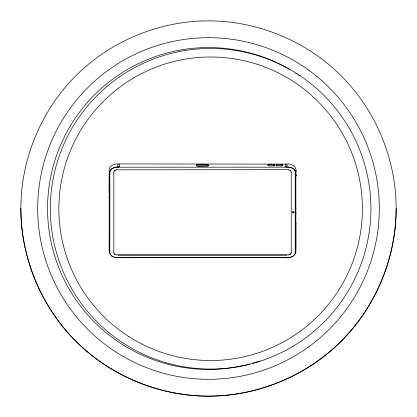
<?xml version="1.0" encoding="UTF-8"?>
<svg xmlns="http://www.w3.org/2000/svg" width="417" height="417" viewBox="0 0 417 417"><rect width="100%" height="100%" fill="white"/><g stroke="black" fill="none" stroke-linecap="round" stroke-linejoin="round"><path stroke-width="0.63" d="M109.212 250.226L109.468 195.907M109.207 192.346L109.207 176.86M119.226 166.44C118.345 168.911 117.182 165.054 118.016 163.949M119.226 257.847L118.027 257.711M119.226 166.79L119.226 163.917L285.838 164.136M285.838 257.711L287.037 257.842M285.838 166.607L285.838 164.001M287.037 166.659L287.037 164.136M295.22 252.754L295.22 171.913M295.856 225.665C294.855 227.098 296.868 222.464 295.434 222.329M295.726 224.899L295.424 225.222L295.856 224.899M295.517 236.47L295.517 244.753L295.517 244.357M295.517 236.376L295.517 229.272L295.517 229.725M295.773 208.437L295.773 208.198M295.856 250.044L295.856 171.674M295.856 169.234L295.856 176.047M109.859 198.695L109.848 252.926M109.848 172.112L109.859 171.768M285.838 166.44C285.254 167.222 287.292 167.425 287.037 166.633M20.85 208.5C20.866 159.278 41.017 110.625 75.811 75.811C110.625 41.017 159.278 20.866 208.5 20.85C257.722 20.866 306.375 41.017 341.189 75.811C375.983 110.625 396.134 159.278 396.15 208.5C396.134 257.722 375.983 306.375 341.189 341.189C306.375 375.983 257.722 396.134 208.5 396.15C159.278 396.134 110.625 375.983 75.811 341.189C41.017 306.375 20.866 257.722 20.85 208.5C20.871 257.722 41.017 306.37 75.816 341.184C110.63 375.983 159.278 396.134 208.5 396.145C257.722 396.134 306.37 375.983 341.184 341.184C375.983 306.37 396.134 257.722 396.145 208.5M208.255 165.502L207.551 165.956L197.283 165.95C196.553 166.341 196.204 164.741 196.365 165.398M208.281 165.382L208.208 165.81M295.205 253.046L295.22 252.702M109.207 196.98L109.468 196.673M268.736 164.553L268.194 164.71L268.032 165.398M268.105 165.398L268.611 165.841L274 165.841L274.537 165.559L274.433 164.725M113.836 172.445L113.956 171.58M291.228 252.301L291.108 253.171M295.158 253.4L295.205 252.999M109.452 196.016C108.561 196.438 110.114 199.826 109.207 198.56M109.207 199.326C110.13 200.561 108.556 197.272 109.452 196.782M109.859 171.82L110.26 170.47M293.891 212.613C293.688 213.509 293.735 211.273 293.891 212.065M274.553 165.346L273.886 165.674L274.516 165.398M276.101 165.049L276.19 164.783L276.08 165.398M282.622 165.262L281.928 165.846L276.664 165.841L276.153 165.398M196.376 165.075L197.283 164.496L207.551 164.512L208.281 165.075M276.127 164.903L276.789 164.553M109.9 171.533L109.979 171.194M109.275 168.729C110.114 165.32 114.07 164.027 117.213 163.897M296.075 175.995L296.133 175.995M294.647 254.625L295.158 253.348M268.048 165.049L268.736 164.684L274.495 164.903M296.112 175.291L296.075 175.567L296.112 175.203M296.112 171.178L296.075 170.808L296.112 171.09M295.043 253.765L294.037 255.381M113.956 171.595L114.592 170.595M291.108 253.15L290.472 254.156M110.26 170.522L110.609 169.917M268.136 164.783L268.048 165.007M110.432 170.219L111.402 169.088M292.671 211.966L293.12 211.836L292.604 212.055A0.798 0.511 0 0 0 292.604 212.706L292.833 212.826A0.798 0.511 0 0 0 293.604 212.826L293.688 212.753M282.528 165.46L281.934 165.674L282.476 165.518M294.35 254.99L293.271 256.038M114.321 170.902L114.925 170.345M295.856 213.931C295.731 214.901 295.908 213.165 295.773 213.931M196.511 164.95L197.283 164.694M111.11 169.406L112.074 168.583M268.188 164.725L268.736 164.564M276.236 164.725L276.56 164.585M276.221 164.845L282.544 164.903M290.138 254.406L290.472 254.135M111.735 168.875L113.33 167.926L115.639 167.274A8.564 5.473 0 0 1 116.666 167.149L118.001 167.118M293.271 255.991L292.364 256.596M208.062 165.976L196.954 166.122M292.823 256.283L291.9 256.82M114.925 170.36L115.77 169.954M288.778 254.928L290.138 254.386M112.465 168.4L114.19 167.67M296.075 170.48L296.133 170.381M291.9 256.768L290.508 257.31M289.294 254.777L289.747 254.599M291.076 257.086L291.499 256.935M115.77 169.974L116.286 169.823M114.576 167.556L115.639 167.326A8.564 5.473 0 0 1 116.666 167.201L287.725 167.175M290.008 257.435L290.508 257.263M289.424 257.544L290.008 257.383M116.286 169.839L286.875 169.667L289.294 169.974M288.778 254.907L116.286 254.907M289.424 257.492L288.116 257.685M288.59 257.602L289.012 257.555M295.856 207.984L295.856 208.609M293.688 211.93L293.604 211.935A0.798 0.511 0 0 0 292.833 211.935M292.75 212.795L292.671 212.712M273.88 164.564L274.11 164.569M281.934 164.564L282.163 164.569M288.116 257.633L287.037 257.742M285.838 164.037L287.037 164.053M118.188 255.084L286.875 255.084M285.838 257.654L117.146 257.649A8.507 5.437 0 0 1 115.801 257.518L114.545 257.258M287.579 257.649L117.146 257.701A8.507 5.437 0 0 1 115.801 257.57L113.226 256.794M287.735 163.923C290.941 163.97 295.106 165.346 295.82 168.895M287.725 167.123L288.303 167.191M295.856 213.671L295.856 214.307M207.374 164.694L207.963 164.809M295.497 222.996L295.856 223.314M295.434 223.095L295.726 223.319M288.303 167.139L289.419 167.321M288.835 167.191L289.945 167.42M289.945 167.368L290.498 167.556M295.601 222.245L295.856 222.553M288.778 169.823L290.472 170.61M116.286 254.928L114.925 254.386M290.498 167.504L290.988 167.707M290.988 167.655L291.493 167.884M113.539 256.976L112.543 256.455M291.493 167.832L291.952 168.077M291.952 168.025L293.083 168.708M282.476 164.71L282.622 165.007M292.385 168.239L293.438 168.948M112.209 256.262L112.543 256.507M112.209 256.314L111.172 255.48M290.138 170.345L291.108 171.595M114.592 254.135L114.925 254.406M111.516 255.824L111.834 256.069M293.438 168.895L294.037 169.49M111.172 255.527L110.541 254.761M114.592 254.156L113.956 253.15M294.037 169.438L294.496 170.027M294.313 169.735L294.803 170.501M110.541 254.813L110.323 254.422A7.777 4.968 0 0 1 109.895 253.27M282.533 164.783L282.617 165.049M294.657 170.219L294.934 170.777M294.934 170.725L295.127 171.356M282.575 164.851L282.637 165.299M291.108 171.58L291.228 172.445M113.956 253.171L113.836 252.301M295.127 171.304L295.22 171.966M109.848 252.874L109.895 253.317A7.777 4.968 0 0 0 110.323 254.474M208.281 165.064L208.292 165.398M119.226 164.136L118.016 164.001M295.22 225.17L295.22 225.936M118.016 167.029L118.016 166.44M109.848 172.059L109.859 198.742M295.856 225.712L295.856 252.483M295.517 229.845L295.517 230.643M295.517 230.763L295.517 232.457M295.517 232.577L295.517 233.358M295.517 233.478L295.517 234.271M295.517 234.39L295.517 235.913M295.517 236.204L295.517 236.986M295.517 237.106L295.517 237.726M295.517 238.024L295.517 238.628M295.517 238.863L295.517 239.54M295.517 239.838L295.517 240.619M295.517 240.739L295.517 241.521M295.517 241.641L295.517 242.428M295.517 242.543L295.517 243.34M295.517 243.46L295.517 244.237M295.424 225.123L295.424 225.988M291.228 172.429L291.228 252.321M113.836 172.429L113.836 252.321M109.64 198.784L109.624 199.649M109.431 177.251L109.431 176.855L109.431 192.341L109.431 191.95M109.431 177.371L109.431 178.163M109.431 178.283L109.431 179.07M109.431 179.247L109.431 179.977M109.431 180.16L109.431 180.884M109.431 181.067L109.431 181.791M109.431 181.968L109.431 182.693M109.431 182.875L109.431 183.605M109.431 183.782L109.431 184.512M109.431 184.632L109.431 185.424M109.431 185.544L109.431 186.331M109.431 186.628L109.431 187.238M109.431 187.358L109.431 188.145M109.431 188.328L109.431 189.052M109.431 189.229L109.431 189.954M109.431 190.136L109.431 190.866M109.431 191.043L109.431 191.768M109.431 229.663L109.431 229.267L109.431 244.753L109.431 244.362M109.431 229.783L109.431 230.575M109.431 230.752L109.431 231.482M109.431 231.602L109.431 232.389M109.431 232.509L109.431 233.296M109.431 233.478L109.431 234.203M109.431 234.38L109.431 235.105M109.431 235.224L109.431 236.017M109.431 236.137L109.431 236.924M109.431 237.044L109.431 237.836M109.431 237.956L109.431 238.743M109.431 238.863L109.431 239.65M109.431 239.77L109.431 240.557M109.431 240.739L109.431 241.464M109.431 241.641L109.431 242.366M109.431 242.548L109.431 243.278M109.431 243.455L109.431 244.18M109.212 169.391L109.212 198.612M109.207 199.368L109.212 252.66M260.036 360.976A160.946 160.946 0 0 1 252.796 363.233M249.752 364.072A160.946 160.946 0 0 1 48.179 194.301A160.946 160.946 0 0 1 276.455 62.602M277.602 63.139A160.946 160.946 0 0 1 287.141 68.075M288.241 68.696A160.946 160.946 0 0 1 289.335 69.326M295.804 73.288A160.946 160.946 0 0 1 296.868 73.981M298.442 75.029A160.946 160.946 0 0 1 300.005 76.097M293.834 212.055A0.798 0.511 0 0 1 293.834 212.706M123.093 356.426A170.814 170.814 0 0 0 379.314 208.5A170.814 170.814 0 0 0 123.093 60.574A170.814 170.814 0 0 0 123.093 356.426M123.839 343.519A160.29 160.29 0 0 0 370.729 216.538A160.29 160.29 0 0 0 137.313 66.214A160.29 160.29 0 0 0 123.839 343.519M128.457 336.352A151.767 151.767 0 0 0 362.211 216.126A151.767 151.767 0 0 0 141.212 73.799A151.767 151.767 0 0 0 128.457 336.352"/></g></svg>
